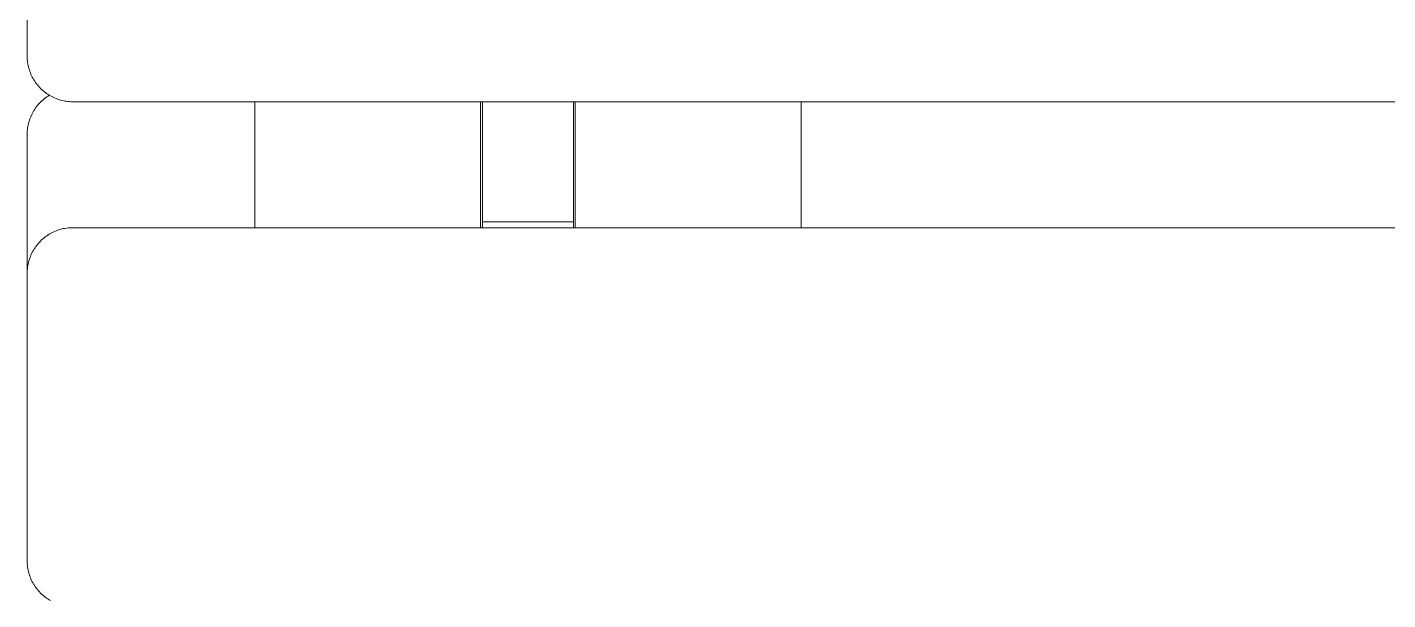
# Model space of a CAD drawing. Header units: inches. Extents: x -6 to 177, y -6 to 113.
# Drawn here: x 42.16 to 48.04, y 102.28 to 104.76 of the extents above; entities that cross this region are included whole.
import ezdxf

# ---------------------------------------------------------------- set-up
doc = ezdxf.new("R2010")
doc.units = ezdxf.units.IN
doc.layers.add('ZANO_R', color=7, linetype='Continuous', lineweight=0)

msp = doc.modelspace()

# ---------------------------------------------------------------- linework, layer by layer
at = {"layer": 'ZANO_R'}
for p, q in [((42.15953, 104.63458), (42.15953, 105.72639)), ((42.15964, 104.62786), (42.15953, 104.63458)), ((42.15999, 104.62115), (42.15964, 104.62786)), ((42.16056, 104.61445), (42.15999, 104.62115)), ((42.16136, 104.60778), (42.16056, 104.61445)), ((42.16239, 104.60113), (42.16136, 104.60778)), ((42.16364, 104.59453), (42.16239, 104.60113)), ((42.16512, 104.58797), (42.16364, 104.59453)), ((42.16683, 104.58147), (42.16512, 104.58797)), ((42.16875, 104.57503), (42.16683, 104.58147)), ((42.17089, 104.56866), (42.16875, 104.57503)), ((42.17325, 104.56236), (42.17089, 104.56866)), ((42.17583, 104.55615), (42.17325, 104.56236)), ((42.17861, 104.55003), (42.17583, 104.55615)), ((42.1816, 104.54401), (42.17861, 104.55003)), ((42.18479, 104.5381), (42.1816, 104.54401)), ((42.18819, 104.53229), (42.18479, 104.5381)), ((42.19178, 104.52661), (42.18819, 104.53229)), ((42.19556, 104.52105), (42.19178, 104.52661)), ((42.19953, 104.51563), (42.19556, 104.52105)), ((42.20368, 104.51034), (42.19953, 104.51563)), ((42.20801, 104.5052), (42.20368, 104.51034)), ((42.21252, 104.50021), (42.20801, 104.5052)), ((42.21719, 104.49538), (42.21252, 104.50021)), ((42.22202, 104.4907), (42.21719, 104.49538)), ((42.22701, 104.4862), (42.22202, 104.4907)), ((42.23215, 104.48187), (42.22701, 104.4862)), ((42.23744, 104.47772), (42.23215, 104.48187)), ((42.23317, 104.45014), (42.23852, 104.45429)), ((42.24287, 104.47375), (42.23744, 104.47772)), ((42.23852, 104.45429), (42.24402, 104.45825)), ((42.24842, 104.46996), (42.24287, 104.47375)), ((42.24402, 104.45825), (42.24964, 104.46202)), ((42.25411, 104.46637), (42.24842, 104.46996)), ((42.24964, 104.46202), (42.2554, 104.4656)), ((42.25991, 104.46298), (42.25411, 104.46637)), ((42.26582, 104.45979), (42.25991, 104.46298)), ((42.27184, 104.4568), (42.26582, 104.45979)), ((42.27796, 104.45401), (42.27184, 104.4568)), ((42.28417, 104.45144), (42.27796, 104.45401)), ((42.18192, 104.3878), (42.18516, 104.39375)), ((42.18516, 104.39375), (42.18861, 104.39958)), ((42.18861, 104.39958), (42.19225, 104.40529)), ((42.19225, 104.40529), (42.19608, 104.41088)), ((42.19608, 104.41088), (42.20011, 104.41632)), ((42.20011, 104.41632), (42.20432, 104.42163)), ((42.20432, 104.42163), (42.20871, 104.42678)), ((42.20871, 104.42678), (42.21327, 104.43179)), ((42.21327, 104.43179), (42.21801, 104.43663)), ((42.21801, 104.43663), (42.22291, 104.44131)), ((42.22291, 104.44131), (42.22796, 104.44581)), ((42.22796, 104.44581), (42.23317, 104.45014)), ((42.29047, 104.44908), (42.28417, 104.45144)), ((42.29684, 104.44694), (42.29047, 104.44908)), ((42.30328, 104.44501), (42.29684, 104.44694)), ((42.30978, 104.44331), (42.30328, 104.44501)), ((42.31634, 104.44183), (42.30978, 104.44331)), ((42.32295, 104.44058), (42.31634, 104.44183)), ((42.32959, 104.43955), (42.32295, 104.44058)), ((42.33626, 104.43875), (42.32959, 104.43955)), ((42.34296, 104.43817), (42.33626, 104.43875)), ((42.34967, 104.43783), (42.34296, 104.43817)), ((42.3564, 104.43771), (42.34967, 104.43783)), ((53.92871, 104.43771), (42.3564, 104.43771)), ((43.14387, 103.8926), (43.14387, 104.43771)), ((44.12034, 104.43771), (44.12034, 103.8926)), ((44.12822, 104.40928), (44.12822, 104.43771)), ((44.12822, 104.01935), (44.12822, 104.40928)), ((44.52196, 104.40928), (44.52196, 104.43771)), ((44.52196, 104.01935), (44.52196, 104.40928)), ((44.52983, 103.8926), (44.52983, 104.43771)), ((45.5063, 104.43771), (45.5063, 103.8926)), ((42.16243, 104.33031), (42.16371, 104.33696)), ((42.16371, 104.33696), (42.16521, 104.34356)), ((42.16521, 104.34356), (42.16694, 104.35011)), ((42.16694, 104.35011), (42.16889, 104.35659)), ((42.16889, 104.35659), (42.17106, 104.36301)), ((42.17106, 104.36301), (42.17346, 104.36934)), ((42.17346, 104.36934), (42.17607, 104.37559)), ((42.17607, 104.37559), (42.17889, 104.38175)), ((42.17889, 104.38175), (42.18192, 104.3878)), ((42.15953, 104.29661), (42.15964, 104.30338)), ((42.15953, 104.14366), (42.15953, 104.29661)), ((42.15964, 104.30338), (42.15999, 104.31014)), ((42.15999, 104.31014), (42.16057, 104.31689)), ((42.16057, 104.31689), (42.16139, 104.32361)), ((42.16139, 104.32361), (42.16243, 104.33031)), ((42.15953, 103.70042), (42.15953, 104.14366)), ((44.12822, 103.94623), (44.12822, 104.01935)), ((44.52196, 103.94623), (44.52196, 104.01935)), ((44.12822, 103.92406), (44.12822, 103.94623)), ((44.12822, 103.91892), (44.12822, 103.92406)), ((44.52196, 103.92406), (44.52196, 103.94623)), ((44.52196, 103.91892), (44.52196, 103.92406)), ((42.24842, 103.86035), (42.25411, 103.86394)), ((42.25411, 103.86394), (42.25991, 103.86733)), ((42.25991, 103.86733), (42.26582, 103.87053)), ((42.26582, 103.87053), (42.27184, 103.87352)), ((42.27184, 103.87352), (42.27796, 103.8763)), ((42.27796, 103.8763), (42.28417, 103.87887)), ((42.28417, 103.87887), (42.29047, 103.88123)), ((42.29047, 103.88123), (42.29684, 103.88337)), ((42.29684, 103.88337), (42.30328, 103.8853)), ((42.30328, 103.8853), (42.30978, 103.887)), ((42.30978, 103.887), (42.31634, 103.88848)), ((42.31634, 103.88848), (42.32295, 103.88974)), ((42.32295, 103.88974), (42.32959, 103.89076)), ((42.32959, 103.89076), (42.33626, 103.89157)), ((42.33626, 103.89157), (42.34296, 103.89214)), ((42.34296, 103.89214), (42.34967, 103.89248)), ((42.34967, 103.89248), (42.3564, 103.8926)), ((42.3564, 103.8926), (53.92871, 103.8926)), ((44.12822, 103.91783), (44.12822, 103.91892)), ((44.12822, 103.91764), (44.12822, 103.91783)), ((44.12822, 103.91766), (44.12822, 103.91762)), ((44.12822, 103.8926), (44.12822, 103.91766)), ((44.12822, 103.91762), (44.12822, 103.91764)), ((44.52196, 103.91762), (44.12822, 103.91762)), ((44.12822, 103.91762), (44.12822, 103.91762)), ((44.12822, 103.91762), (44.12822, 103.91762)), ((44.52196, 103.91783), (44.52196, 103.91892)), ((44.52196, 103.91764), (44.52196, 103.91783)), ((44.52196, 103.91766), (44.52196, 103.91762)), ((44.52196, 103.8926), (44.52196, 103.91766)), ((44.52196, 103.91762), (44.52196, 103.91764)), ((44.52196, 103.91762), (44.52196, 103.91762)), ((44.52196, 103.91762), (44.52196, 103.91762)), ((42.19178, 103.8037), (42.19556, 103.80926)), ((42.19556, 103.80926), (42.19953, 103.81468)), ((42.19953, 103.81468), (42.20368, 103.81997)), ((42.20368, 103.81997), (42.20801, 103.82511)), ((42.20801, 103.82511), (42.21252, 103.8301)), ((42.21252, 103.8301), (42.21719, 103.83494)), ((42.21719, 103.83494), (42.22202, 103.83961)), ((42.22202, 103.83961), (42.22701, 103.84411)), ((42.22701, 103.84411), (42.23215, 103.84844)), ((42.23215, 103.84844), (42.23744, 103.85259)), ((42.23744, 103.85259), (42.24287, 103.85656)), ((42.24287, 103.85656), (42.24842, 103.86035)), ((42.16512, 103.74234), (42.16683, 103.74884)), ((42.16683, 103.74884), (42.16875, 103.75528)), ((42.16875, 103.75528), (42.17089, 103.76166)), ((42.17089, 103.76166), (42.17325, 103.76795)), ((42.17325, 103.76795), (42.17583, 103.77416)), ((42.17583, 103.77416), (42.17861, 103.78028)), ((42.17861, 103.78028), (42.1816, 103.7863)), ((42.1816, 103.7863), (42.18479, 103.79222)), ((42.18479, 103.79222), (42.18819, 103.79802)), ((42.18819, 103.79802), (42.19178, 103.8037)), ((42.15953, 103.69573), (42.15964, 103.70245)), ((42.15953, 103.54278), (42.15953, 103.69573)), ((42.15964, 103.70245), (42.15999, 103.70916)), ((42.15999, 103.70916), (42.16056, 103.71586)), ((42.16056, 103.71586), (42.16136, 103.72254)), ((42.16136, 103.72254), (42.16239, 103.72918)), ((42.16239, 103.72918), (42.16364, 103.73578)), ((42.16364, 103.73578), (42.16512, 103.74234)), ((42.15953, 102.45097), (42.15953, 103.54278)), ((42.15964, 102.44425), (42.15953, 102.45097)), ((42.15999, 102.43754), (42.15964, 102.44425)), ((42.16056, 102.43084), (42.15999, 102.43754)), ((42.16136, 102.42416), (42.16056, 102.43084)), ((42.16239, 102.41752), (42.16136, 102.42416)), ((42.16364, 102.41092), (42.16239, 102.41752)), ((42.16512, 102.40436), (42.16364, 102.41092)), ((42.16683, 102.39786), (42.16512, 102.40436)), ((42.16875, 102.39142), (42.16683, 102.39786)), ((42.17089, 102.38504), (42.16875, 102.39142)), ((42.17325, 102.37875), (42.17089, 102.38504)), ((42.17583, 102.37254), (42.17325, 102.37875)), ((42.17861, 102.36642), (42.17583, 102.37254)), ((42.1816, 102.3604), (42.17861, 102.36642)), ((42.18479, 102.35448), (42.1816, 102.3604)), ((42.18819, 102.34868), (42.18479, 102.35448)), ((42.19178, 102.343), (42.18819, 102.34868)), ((42.19556, 102.33744), (42.19178, 102.343)), ((42.19953, 102.33202), (42.19556, 102.33744)), ((42.20368, 102.32673), (42.19953, 102.33202)), ((42.20801, 102.32159), (42.20368, 102.32673)), ((42.21252, 102.3166), (42.20801, 102.32159)), ((42.21719, 102.31176), (42.21252, 102.3166)), ((42.22202, 102.30709), (42.21719, 102.31176)), ((42.22701, 102.30259), (42.22202, 102.30709)), ((42.23215, 102.29826), (42.22701, 102.30259)), ((42.23744, 102.29411), (42.23215, 102.29826)), ((42.24287, 102.29014), (42.23744, 102.29411)), ((42.24842, 102.28635), (42.24287, 102.29014)), ((42.25411, 102.28276), (42.24842, 102.28635)), ((42.25991, 102.27937), (42.25411, 102.28276))]:
    msp.add_line(p, q, dxfattribs=at)

doc.saveas('drawing.dxf')
